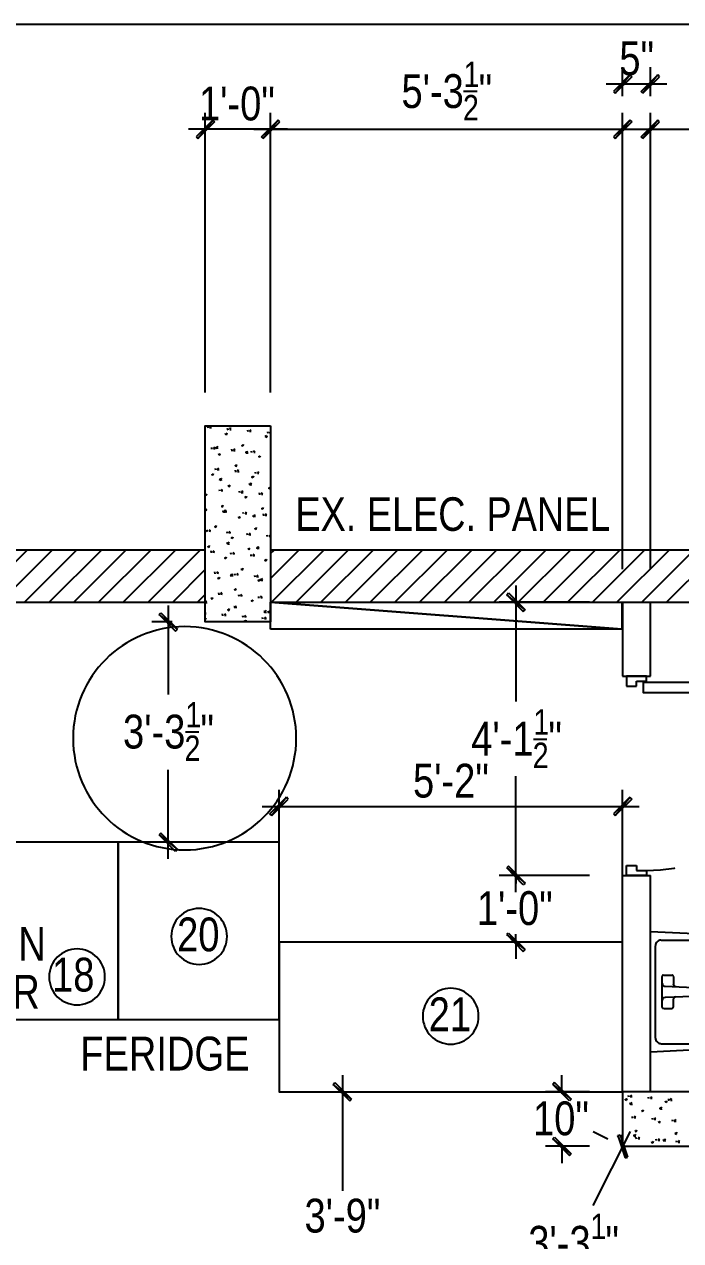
# Model space of a CAD drawing. Header units: millimetres. Extents: x -2604 to 15910, y -8758 to 4238.
# Drawn here: x 8570 to 11578, y -2925 to 2647 of the extents above; entities that cross this region are included whole.
import ezdxf
from ezdxf.enums import TextEntityAlignment as Align

# ---------------------------------------------------------------- set-up
doc = ezdxf.new("R2010")
doc.units = ezdxf.units.MM
doc.layers.add('SOURCE_TEXT', color=7, linetype='Continuous')
doc.layers.add('SOURCE_TRACE', color=8, linetype='Continuous')

msp = doc.modelspace()

# ---------------------------------------------------------------- linework, layer by layer
at = {"layer": 'SOURCE_TRACE'}
for p, q in [((-75.9, 2647), (13672.7, 2647)), ((11345.3, 2415.4), (11269.5, 2339.5)), ((11277.6, 2331.4), (11345.3, 2415.4)), ((11277.6, 2331.4), (11345.3, 2415.4)), ((11353.5, 2407.2), (11277.6, 2331.4)), ((11311.5, 2317.8), (11311.5, 2450.6)), ((11345.3, 2415.4), (11353.5, 2407.2)), ((11396.8, 2339.5), (11472.7, 2415.4)), ((11472.7, 2415.4), (11404.9, 2331.4)), ((11472.7, 2415.4), (11404.9, 2331.4)), ((11404.9, 2331.4), (11480.8, 2407.2)), ((11438.8, 2317.8), (11438.8, 2450.6)), ((11480.8, 2407.2), (11472.7, 2415.4)), ((10582.7, 2340.9), (10645, 2340.9)), ((11311.5, 2373.4), (11235.6, 2373.4)), ((11438.8, 2373.4), (11311.5, 2373.4)), ((11514.7, 2373.4), (11438.8, 2373.4)), ((11269.5, 2339.5), (11277.6, 2331.4)), ((11404.9, 2331.4), (11396.8, 2339.5)), ((9398.7, 960.5), (9398.7, 2242)), ((9698.1, 960.5), (9698.1, 2242)), ((9698.1, 960.5), (9698.1, 2242)), ((11311.5, 151.7), (11311.5, 2242)), ((11438.8, 151.7), (11438.8, 2242)), ((9433.9, 2208.1), (9356.7, 2132.2)), ((9364.8, 2124.1), (9433.9, 2208.1)), ((9364.8, 2124.1), (9433.9, 2208.1)), ((9442, 2200), (9364.8, 2124.1)), ((9433.9, 2208.1), (9442, 2200)), ((9656.1, 2132.2), (9733.3, 2208.1)), ((9656.1, 2132.2), (9733.3, 2208.1)), ((9733.3, 2208.1), (9664.2, 2124.1)), ((9733.3, 2208.1), (9664.2, 2124.1)), ((9733.3, 2208.1), (9664.2, 2124.1)), ((9733.3, 2208.1), (9664.2, 2124.1)), ((9664.2, 2124.1), (9741.4, 2200)), ((9664.2, 2124.1), (9741.4, 2200)), ((9741.4, 2200), (9733.3, 2208.1)), ((9741.4, 2200), (9733.3, 2208.1)), ((11345.3, 2208.1), (11269.5, 2132.2)), ((11277.6, 2124.1), (11345.3, 2208.1)), ((11277.6, 2124.1), (11345.3, 2208.1)), ((11353.5, 2200), (11277.6, 2124.1)), ((11345.3, 2208.1), (11353.5, 2200)), ((11396.8, 2132.2), (11472.7, 2208.1)), ((11472.7, 2208.1), (11404.9, 2124.1)), ((11472.7, 2208.1), (11404.9, 2124.1)), ((11404.9, 2124.1), (11480.8, 2200)), ((11480.8, 2200), (11472.7, 2208.1)), ((9398.7, 2166.1), (9322.8, 2166.1)), ((9356.7, 2132.2), (9364.8, 2124.1)), ((9698.1, 2166.1), (9398.7, 2166.1)), ((9622.2, 2166.1), (11387.3, 2166.1)), ((9664.2, 2124.1), (9656.1, 2132.2)), ((9664.2, 2124.1), (9656.1, 2132.2)), ((9775.3, 2166.1), (9698.1, 2166.1)), ((11269.5, 2132.2), (11277.6, 2124.1)), ((11362.9, 2166.1), (13672.7, 2166.1)), ((11404.9, 2124.1), (11396.8, 2132.2)), ((9412.2, 796.5), (9410.9, 804.7)), ((9419, 799.3), (9424.4, 807.4)), ((9419, 799.3), (9427.1, 799.3)), ((9504.3, 788.4), (9501.6, 796.5)), ((9511.1, 791.1), (9516.5, 799.3)), ((9511.1, 791.1), (9517.9, 791.1)), ((9595.1, 780.3), (9593.7, 788.4)), ((9601.9, 783), (9608.7, 791.1)), ((9601.9, 783), (9610, 783)), ((9687.2, 772.2), (9685.9, 780.3)), ((9694, 774.9), (9698.1, 780.3)), ((9489.4, 769.5), (9498.9, 772.2)), ((9490.8, 770.8), (9496.2, 766.7)), ((9496.2, 766.7), (9498.9, 774.9)), ((9673.7, 758.6), (9681.8, 762.7)), ((9673.7, 760), (9680.4, 755.9)), ((9680.4, 755.9), (9683.2, 764)), ((9694, 774.9), (9698.1, 774.9)), ((9429.8, 700.4), (9428.5, 708.5)), ((9436.6, 703.1), (9443.4, 711.2)), ((9436.6, 703.1), (9444.7, 703.1)), ((9444.7, 708.5), (9456.9, 707.1)), ((9447.4, 703.1), (9458.3, 713.9)), ((9455.6, 701.7), (9454.2, 712.6)), ((9458.3, 676), (9467.8, 680)), ((9459.6, 677.3), (9465.1, 673.3)), ((9465.1, 673.3), (9467.8, 681.4)), ((9522, 692.2), (9520.6, 700.4)), ((9528.7, 694.9), (9534.1, 703.1)), ((9528.7, 694.9), (9535.5, 694.9)), ((9565.3, 716.6), (9574.8, 720.7)), ((9566.7, 719.3), (9573.4, 715.3)), ((9572.1, 715.3), (9574.8, 723.4)), ((9581.6, 688.2), (9593.7, 685.5)), ((9584.3, 682.8), (9593.7, 692.2)), ((9592.4, 680), (9591, 692.2)), ((9612.7, 684.1), (9611.4, 692.2)), ((9620.8, 686.8), (9626.3, 694.9)), ((9620.8, 686.8), (9627.6, 686.8)), ((9642.5, 665.1), (9650.6, 669.2)), ((9649.3, 663.8), (9652, 670.6)), ((9454.2, 606.9), (9461, 615)), ((9534.1, 624.5), (9543.6, 628.6)), ((9535.5, 625.9), (9542.3, 621.8)), ((9540.9, 621.8), (9543.6, 629.9)), ((9642.5, 667.9), (9649.3, 663.8)), ((9427.1, 582.5), (9436.6, 586.6)), ((9428.5, 585.2), (9433.9, 581.2)), ((9433.9, 581.2), (9436.6, 589.3)), ((9447.4, 604.2), (9446.1, 612.3)), ((9454.2, 606.9), (9462.3, 606.9)), ((9462.3, 563.5), (9473.2, 560.8)), ((9465.1, 556.8), (9474.5, 567.6)), ((9473.2, 555.4), (9470.5, 567.6)), ((9539.6, 596.1), (9538.2, 604.2)), ((9546.3, 598.8), (9551.8, 606.9)), ((9546.3, 598.8), (9554.5, 598.8)), ((9611.4, 573), (9619.5, 575.7)), ((9611.4, 574.4), (9618.1, 570.3)), ((9618.1, 570.3), (9620.8, 578.4)), ((9630.3, 587.9), (9629, 596.1)), ((9638.5, 590.6), (9643.9, 598.8)), ((9638.5, 590.6), (9645.2, 590.6)), ((9465.1, 508), (9463.7, 514.8)), ((9471.8, 510.7), (9478.6, 517.5)), ((9471.8, 510.7), (9480, 510.7)), ((9503, 531), (9512.5, 535.1)), ((9504.3, 533.7), (9511.1, 529.7)), ((9509.8, 529.7), (9512.5, 536.4)), ((9557.2, 499.9), (9555.8, 508)), ((9563.9, 502.6), (9570.7, 510.7)), ((9563.9, 502.6), (9572.1, 502.6)), ((9599.2, 541.9), (9610, 540.5)), ((9601.9, 536.4), (9611.4, 545.9)), ((9608.7, 533.7), (9607.3, 545.9)), ((9656.1, 494.5), (9661.5, 502.6)), ((9687.2, 521.5), (9696.7, 524.3)), ((9688.6, 522.9), (9695.3, 518.8)), ((9694, 518.8), (9696.7, 527)), ((9398.7, 491.7), (9405.5, 494.5)), ((9398.7, 490.4), (9402.7, 487.7)), ((9402.7, 487.7), (9405.5, 495.8)), ((9580.2, 479.6), (9588.3, 483.6)), ((9580.2, 482.3), (9587, 478.2)), ((9587, 478.2), (9589.7, 485)), ((9649.3, 491.7), (9647.9, 499.9)), ((9656.1, 494.5), (9662.8, 494.5)), ((9398.7, 424), (9404.1, 429.4)), ((9398.7, 422.7), (9405.5, 421.3)), ((9471.8, 438.9), (9481.3, 441.6)), ((9473.2, 440.3), (9480, 436.2)), ((9478.6, 436.2), (9481.3, 444.3)), ((9478.6, 417.2), (9490.8, 415.9)), ((9481.3, 411.8), (9492.1, 421.3)), ((9482.7, 410.5), (9481.3, 418.6)), ((9489.4, 409.1), (9488.1, 421.3)), ((9489.4, 414.5), (9496.2, 421.3)), ((9489.4, 414.5), (9497.6, 413.2)), ((9549, 387.4), (9557.2, 390.1)), ((9555.8, 384.7), (9558.5, 392.9)), ((9574.8, 403.7), (9573.4, 410.5)), ((9581.6, 406.4), (9588.3, 413.2)), ((9581.6, 406.4), (9589.7, 406.4)), ((9615.4, 395.6), (9627.6, 394.2)), ((9618.1, 390.1), (9629, 401)), ((9626.3, 388.8), (9624.9, 399.6)), ((9656.1, 428.1), (9665.5, 432.1)), ((9657.4, 430.8), (9664.2, 426.7)), ((9662.8, 426.7), (9665.5, 433.5)), ((9666.9, 395.6), (9665.5, 403.7)), ((9673.7, 398.3), (9679.1, 406.4)), ((9673.7, 398.3), (9681.8, 398.3)), ((9440.7, 345.4), (9450.2, 349.5)), ((9442, 348.1), (9448.8, 344.1)), ((9447.4, 344.1), (9450.2, 350.9)), ((9549, 388.8), (9555.8, 384.7)), ((9624.9, 336), (9634.4, 338.7)), ((9626.3, 337.3), (9633, 333.2)), ((9631.7, 333.2), (9634.4, 341.4)), ((9409.5, 322.4), (9406.8, 330.5)), ((9416.3, 326.5), (9421.7, 333.2)), ((9416.3, 326.5), (9423.1, 325.1)), ((9500.3, 314.3), (9498.9, 322.4)), ((9507.1, 318.3), (9513.8, 325.1)), ((9507.1, 318.3), (9515.2, 317)), ((9517.9, 294), (9526, 298)), ((9517.9, 296.7), (9524.7, 292.6)), ((9524.7, 292.6), (9527.4, 299.4)), ((9592.4, 306.2), (9591, 314.3)), ((9599.2, 310.2), (9605.9, 317)), ((9599.2, 310.2), (9607.3, 308.9)), ((9684.5, 299.4), (9683.2, 306.2)), ((9691.3, 302.1), (9698.1, 308.9)), ((9691.3, 302.1), (9698.1, 302.1)), ((9398.7, 238.4), (1914.1, 238.4)), ((8344.7, 0), (8583.2, 238.4)), ((8457.2, 0), (8697, 238.4)), ((8571, 0), (8809.4, 238.4)), ((8683.4, 0), (8923.2, 238.4)), ((8797.2, 0), (9035.6, 238.4)), ((8909.6, 0), (9149.4, 238.4)), ((9023.4, 0), (9261.9, 238.4)), ((9137.2, 0), (9375.6, 238.4)), ((9409.5, 253.3), (9419, 256)), ((9410.9, 254.7), (9417.6, 250.6)), ((9416.3, 250.6), (9419, 258.7)), ((9427.1, 226.2), (9425.8, 234.4)), ((9433.9, 230.3), (9439.3, 237.1)), ((9433.9, 230.3), (9440.7, 228.9)), ((9496.2, 270.9), (9507.1, 269.6)), ((9498.9, 265.5), (9508.4, 276.4)), ((9507.1, 262.8), (9505.7, 275)), ((9517.9, 218.1), (9516.5, 226.2)), ((9526, 222.2), (9531.4, 228.9)), ((9593.7, 242.5), (9603.2, 246.5)), ((9595.1, 245.2), (9601.9, 241.1)), ((9600.5, 241.1), (9603.2, 247.9)), ((9633, 250.6), (9643.9, 247.9)), ((9635.7, 243.8), (9645.2, 254.7)), ((9642.5, 242.5), (9641.2, 254.7)), ((9698.1, 222.2), (9714.3, 238.4)), ((9698.1, 108.4), (9828.1, 238.4)), ((12181.2, 238.4), (9698.1, 238.4)), ((9702.1, 0), (9941.9, 238.4)), ((9815.9, 0), (10054.3, 238.4)), ((9928.4, 0), (10168.1, 238.4)), ((10042.1, 0), (10280.6, 238.4)), ((10154.6, 0), (10394.4, 238.4)), ((10268.4, 0), (10506.8, 238.4)), ((10380.8, 0), (10620.6, 238.4)), ((10494.6, 0), (10733, 238.4)), ((10607, 0), (10846.8, 238.4)), ((10720.8, 0), (10959.3, 238.4)), ((10833.3, 0), (11073, 238.4)), ((10947.1, 0), (11185.5, 238.4)), ((11059.5, 0), (11299.3, 238.4)), ((11173.3, 0), (11411.7, 238.4)), ((11285.7, 0), (11525.5, 238.4)), ((11399.5, 0), (11637.9, 238.4)), ((11512, 0), (11751.7, 238.4)), ((9486.7, 201.8), (9494.9, 204.6)), ((9486.7, 203.2), (9493.5, 199.1)), ((9493.5, 199.1), (9496.2, 207.3)), ((9526, 222.2), (9532.8, 220.8)), ((9610, 210), (9608.7, 218.1)), ((9616.8, 214), (9623.6, 220.8)), ((9616.8, 214), (9624.9, 212.7)), ((9671, 191), (9679.1, 195.1)), ((9671, 193.7), (9677.7, 188.3)), ((9677.7, 189.7), (9680.4, 196.4)), ((9249.7, 0), (9398.7, 149)), ((9444.7, 130), (9443.4, 138.2)), ((9451.5, 134.1), (9456.9, 140.9)), ((9451.5, 134.1), (9459.6, 132.8)), ((9455.6, 108.4), (9463.7, 112.4)), ((9462.3, 107), (9465.1, 113.8)), ((9512.5, 126), (9524.7, 123.3)), ((9515.2, 119.2), (9526, 130)), ((9523.3, 117.9), (9522, 130)), ((9535.5, 121.9), (9534.1, 130)), ((9543.6, 126), (9549, 132.8)), ((9543.6, 126), (9550.4, 124.6)), ((9562.6, 150.4), (9572.1, 153.1)), ((9563.9, 151.7), (9570.7, 147.7)), ((9569.4, 147.7), (9572.1, 155.8)), ((9627.6, 113.8), (9626.3, 121.9)), ((9634.4, 117.9), (9641.2, 124.6)), ((9634.4, 117.9), (9642.5, 116.5)), ((9456.9, 111.1), (9462.3, 107)), ((9531.4, 56.9), (9540.9, 61)), ((9532.8, 59.6), (9539.6, 54.2)), ((9538.2, 55.5), (9540.9, 62.3)), ((9639.8, 98.9), (9647.9, 101.6)), ((9639.8, 100.2), (9646.6, 96.2)), ((9646.6, 96.2), (9649.3, 104.3)), ((9649.3, 104.3), (9661.5, 103)), ((9652, 98.9), (9662.8, 108.4)), ((9660.1, 96.2), (9658.8, 108.4)), ((10822.4, 75.9), (10822.4, -455.2)), ((9363.5, 0), (9398.7, 35.2)), ((9398.7, -1.4), (9405.5, 5.4)), ((9404.1, -6.8), (9402.7, 5.4)), ((9424.4, 16.3), (9433.9, 19)), ((9425.8, 17.6), (9431.2, 13.5)), ((9431.2, 13.5), (9433.9, 21.7)), ((9462.3, 33.9), (9461, 42)), ((9469.1, 37.9), (9475.9, 44.7)), ((9469.1, 37.9), (9477.2, 36.6)), ((9554.5, 25.7), (9553.1, 33.9)), ((9561.2, 29.8), (9566.7, 36.6)), ((9561.2, 29.8), (9568, 28.4)), ((9608.7, 5.4), (9616.8, 9.5)), ((9608.7, 8.1), (9615.4, 2.7)), ((9615.4, 4.1), (9618.1, 10.8)), ((9645.2, 17.6), (9643.9, 25.7)), ((9653.4, 21.7), (9658.8, 28.4)), ((9653.4, 21.7), (9660.1, 20.3)), ((10780.4, 33.9), (10788.6, 42)), ((10864.4, -35.2), (10780.4, 33.9)), ((10780.4, 33.9), (10856.3, -43.3)), ((10864.4, -35.2), (10780.4, 33.9)), ((10788.6, 42), (10864.4, -35.2)), ((1914.1, 0), (9398.7, 0)), ((9187.3, -56.9), (9195.5, -48.8)), ((9195.5, -48.8), (9271.3, -124.6)), ((9229.3, -14.9), (9229.3, -422.7)), ((9398.7, 0), (9404.1, -1.4)), ((9398.7, -46.1), (9401.4, -43.3)), ((9398.7, -51.5), (9402.7, -51.5)), ((9480, -62.3), (9478.6, -54.2)), ((9486.7, -58.3), (9493.5, -51.5)), ((9500.3, -35.2), (9509.8, -32.5)), ((9501.6, -33.9), (9508.4, -37.9)), ((9507.1, -37.9), (9509.8, -29.8)), ((9530.1, -20.3), (9540.9, -21.7)), ((9532.8, -25.7), (9542.3, -16.3)), ((9540.9, -28.4), (9539.6, -16.3)), ((9666.9, -42), (9677.7, -43.3)), ((9669.6, -47.4), (9679.1, -36.6)), ((9676.4, -50.1), (9675, -37.9)), ((9684.5, -46.1), (9694, -42)), ((9685.9, -43.3), (9691.3, -48.8)), ((9691.3, -47.4), (9694, -40.6)), ((9698.1, 0), (12181.2, 0)), ((9698.1, 0), (11307.4, -123.3)), ((9698.1, -123.3), (9698.1, 0)), ((11307.4, -123.3), (9698.1, 0)), ((9698.1, 0), (11307.4, 0)), ((9698.1, -123.3), (9698.1, 0)), ((9863.3, 0), (11472.7, 0)), ((11159.7, 0), (10746.6, 0)), ((10856.3, -43.3), (10864.4, -35.2)), ((11307.4, 0), (11307.4, -123.3)), ((11311.5, 0), (11311.5, -338.7)), ((11438.8, -338.7), (11438.8, 0)), ((9247, -90.8), (9153.5, -90.8)), ((9271.3, -124.6), (9187.3, -56.9)), ((9187.3, -56.9), (9263.2, -132.8)), ((9271.3, -124.6), (9187.3, -56.9)), ((9398.7, -74.5), (9402.7, -73.2)), ((9398.7, -78.6), (9400, -78.6)), ((9400, -78.6), (9402.7, -71.8)), ((9486.7, -59.6), (9494.9, -59.6)), ((9572.1, -70.4), (9570.7, -62.3)), ((9577.5, -86.7), (9585.6, -84)), ((9577.5, -85.3), (9584.3, -89.4)), ((9578.8, -66.4), (9584.3, -59.6)), ((9578.8, -66.4), (9587, -67.7)), ((9584.3, -89.4), (9587, -81.3)), ((9662.8, -78.6), (9661.5, -70.4)), ((9671, -74.5), (9676.4, -67.7)), ((9671, -74.5), (9677.7, -75.9)), ((9263.2, -132.8), (9271.3, -124.6)), ((11307.4, -123.3), (9698.1, -123.3)), ((11307.4, -123.3), (9698.1, -123.3)), ((11311.5, -338.7), (11438.8, -338.7)), ((11311.5, -338.7), (11438.8, -338.7)), ((11329.1, -338.7), (11329.1, -384.7)), ((11421.2, -338.7), (11329.1, -338.7)), ((11329.1, -384.7), (11375.1, -384.7)), ((11375.1, -384.7), (11375.1, -361.7)), ((11375.1, -361.7), (11421.2, -361.7)), ((11421.2, -361.7), (11421.2, -338.7)), ((9307.9, -594.7), (9370.2, -594.7)), ((10903.7, -627.2), (10964.7, -627.2)), ((9229.3, -1175.9), (9229.3, -768.1)), ((10822.4, -1328.9), (10822.4, -797.9)), ((9737.3, -1404.8), (9737.3, -860.2)), ((11311.5, -1404.8), (11311.5, -860.2)), ((9660.1, -936.1), (11387.3, -936.1)), ((9695.3, -969.9), (9771.2, -894.1)), ((9771.2, -894.1), (9703.5, -978.1)), ((9771.2, -894.1), (9703.5, -978.1)), ((9703.5, -978.1), (9779.3, -902.2)), ((9779.3, -902.2), (9771.2, -894.1)), ((11345.3, -894.1), (11269.5, -969.9)), ((11277.6, -978.1), (11345.3, -894.1)), ((11277.6, -978.1), (11345.3, -894.1)), ((11353.5, -902.2), (11277.6, -978.1)), ((11345.3, -894.1), (11353.5, -902.2)), ((9703.5, -978.1), (9695.3, -969.9)), ((11269.5, -969.9), (11277.6, -978.1)), ((9195.5, -1058), (9187.3, -1066.1)), ((9271.3, -1133.9), (9195.5, -1058)), ((9247, -1100), (9153.5, -1100)), ((9187.3, -1066.1), (9271.3, -1133.9)), ((9187.3, -1066.1), (9271.3, -1133.9)), ((9263.2, -1142), (9187.3, -1066.1)), ((9271.3, -1133.9), (9263.2, -1142)), ((10788.6, -1209.7), (10780.4, -1217.8)), ((10788.6, -1209.7), (10780.4, -1217.8)), ((10780.4, -1217.8), (10864.4, -1286.9)), ((10780.4, -1217.8), (10864.4, -1286.9)), ((10856.3, -1295.1), (10780.4, -1217.8)), ((10780.4, -1217.8), (10864.4, -1286.9)), ((10780.4, -1217.8), (10864.4, -1286.9)), ((10856.3, -1295.1), (10780.4, -1217.8)), ((10864.4, -1286.9), (10788.6, -1209.7)), ((10864.4, -1286.9), (10788.6, -1209.7)), ((10822.4, -1253.1), (10822.4, -1175.9)), ((11329.1, -1253.1), (11329.1, -1207)), ((11329.1, -1207), (11375.1, -1207)), ((11375.1, -1207), (11375.1, -1230)), ((11484.9, -1226), (11548.5, -1219.2)), ((11548.5, -1219.2), (11551.2, -1217.8)), ((11159.7, -1253.1), (10746.6, -1253.1)), ((11159.7, -1253.1), (10746.6, -1253.1)), ((10822.4, -1253.1), (10822.4, -1289.6)), ((11311.5, -1253.1), (11438.8, -1253.1)), ((11311.5, -2243.3), (11311.5, -1253.1)), ((11421.2, -1253.1), (11329.1, -1253.1)), ((11375.1, -1230), (11421.2, -1230)), ((11421.2, -1230), (11484.9, -1226)), ((11421.2, -1230), (11421.2, -1253.1)), ((11438.8, -2243.3), (11438.8, -1253.1)), ((10864.4, -1286.9), (10856.3, -1295.1)), ((10864.4, -1286.9), (10856.3, -1295.1)), ((11159.7, -1557.9), (10746.6, -1557.9)), ((10780.4, -1522.6), (10788.6, -1515.9)), ((10864.4, -1591.7), (10780.4, -1522.6)), ((10780.4, -1522.6), (10856.3, -1599.9)), ((10864.4, -1591.7), (10780.4, -1522.6)), ((10788.6, -1515.9), (10864.4, -1591.7)), ((10822.4, -1557.9), (10822.4, -1521.3)), ((10822.4, -1557.9), (10822.4, -1633.7)), ((11830.3, -1529.4), (11438.8, -1510.5)), ((11438.8, -2061.8), (11438.8, -1510.5)), ((11487.6, -1548.4), (11796.4, -1548.4)), ((10856.3, -1599.9), (10864.4, -1591.7)), ((11461.8, -1998.1), (11461.8, -1574.1)), ((11493, -1855.9), (11493, -1715)), ((11499.8, -1709.6), (11537.7, -1709.6)), ((11544.5, -1715), (11544.5, -1748.9)), ((11506.5, -1759.7), (11669.1, -1766.5)), ((11669.1, -1805.8), (11506.5, -1811.2)), ((11544.5, -1855.9), (11544.5, -1822)), ((11537.7, -1862.7), (11499.8, -1862.7)), ((11830.3, -2042.8), (11438.8, -2061.8)), ((11487.6, -2023.9), (11796.4, -2023.9)), ((10027.2, -2167.5), (10027.2, -2697.1)), ((11033.8, -2243.3), (11033.8, -2167.5)), ((9985.2, -2209.5), (9992, -2201.3)), ((10069.2, -2277.2), (9985.2, -2209.5)), ((9985.2, -2209.5), (10061.1, -2285.3)), ((10069.2, -2277.2), (9985.2, -2209.5)), ((9992, -2201.3), (10069.2, -2277.2)), ((10999.9, -2201.3), (10991.8, -2209.5)), ((10991.8, -2209.5), (11075.8, -2277.2)), ((10991.8, -2209.5), (11075.8, -2277.2)), ((11067.6, -2285.3), (10991.8, -2209.5)), ((11075.8, -2277.2), (10999.9, -2201.3)), ((9889.1, -2243.3), (10103.1, -2243.3)), ((10061.1, -2285.3), (10069.2, -2277.2)), ((11159.7, -2243.3), (10957.9, -2243.3)), ((11033.8, -2243.3), (11033.8, -2252.8)), ((11075.8, -2277.2), (11067.6, -2285.3)), ((11322.3, -2279.9), (11330.4, -2275.8)), ((11322.3, -2277.2), (11329.1, -2282.6)), ((11329.1, -2281.3), (11331.8, -2274.5)), ((11339.9, -2267.7), (11338.6, -2259.6)), ((11346.7, -2265), (11353.5, -2256.9)), ((11346.7, -2265), (11354.8, -2265)), ((11432, -2275.8), (11430.7, -2267.7)), ((11438.8, -2273.1), (11445.6, -2265)), ((11438.8, -2273.1), (11446.9, -2273.1)), ((11512, -2292.1), (11514.7, -2284)), ((11524.1, -2284), (11522.8, -2275.8)), ((11530.9, -2281.3), (11536.3, -2273.1)), ((11530.9, -2281.3), (11539.1, -2281.3)), ((11342.6, -2296.2), (11353.5, -2297.5)), ((11345.3, -2301.6), (11354.8, -2292.1)), ((11353.5, -2304.3), (11352.1, -2292.1)), ((11398.2, -2331.4), (11407.6, -2327.3)), ((11399.5, -2328.7), (11404.9, -2334.1)), ((11404.9, -2334.1), (11407.6, -2326)), ((11479.4, -2317.8), (11490.3, -2319.2)), ((11482.2, -2323.3), (11491.6, -2312.4)), ((11490.3, -2326), (11488.9, -2313.8)), ((11505.2, -2289.4), (11514.7, -2286.7)), ((11506.5, -2288), (11513.3, -2292.1)), ((11357.5, -2363.9), (11356.2, -2355.8)), ((11364.3, -2361.2), (11371.1, -2353.1)), ((11364.3, -2361.2), (11372.4, -2361.2)), ((11449.6, -2372), (11448.3, -2363.9)), ((11456.4, -2369.3), (11463.2, -2361.2)), ((11456.4, -2369.3), (11464.5, -2369.3)), ((11474, -2382.9), (11483.5, -2378.8)), ((11475.4, -2381.5), (11482.2, -2385.6)), ((11480.8, -2385.6), (11483.5, -2377.4)), ((11541.8, -2380.1), (11540.4, -2372)), ((11548.5, -2377.4), (11555.3, -2369.3)), ((11548.5, -2377.4), (11556.7, -2377.4)), ((10991.8, -2458.7), (10999.9, -2450.6)), ((10999.9, -2450.6), (11075.8, -2527.8)), ((11346.7, -2424.9), (11174.6, -2764.9)), ((11176, -2424.9), (11243.7, -2458.7)), ((11289.8, -2443.8), (11300.6, -2439.8)), ((11334.5, -2542.7), (11289.8, -2443.8)), ((11289.8, -2443.8), (11323.7, -2545.4)), ((11334.5, -2542.7), (11289.8, -2443.8)), ((11300.6, -2439.8), (11334.5, -2542.7)), ((11360.2, -2442.5), (11371.1, -2443.8)), ((11362.9, -2447.9), (11372.4, -2437)), ((11367, -2423.5), (11376.5, -2420.8)), ((11368.4, -2422.1), (11373.8, -2426.2)), ((11369.7, -2450.6), (11368.4, -2438.4)), ((11373.8, -2426.2), (11376.5, -2418.1)), ((11383.3, -2457.4), (11388.7, -2449.2)), ((11551.2, -2434.3), (11559.4, -2430.3)), ((11551.2, -2433), (11558, -2437)), ((11558, -2437), (11560.7, -2428.9)), ((11159.7, -2492.6), (10957.9, -2492.6)), ((11075.8, -2527.8), (10991.8, -2458.7)), ((10991.8, -2458.7), (11067.6, -2534.6)), ((11075.8, -2527.8), (10991.8, -2458.7)), ((11033.8, -2492.6), (11033.8, -2484.5)), ((11033.8, -2492.6), (11033.8, -2569.8)), ((11375.1, -2460.1), (11373.8, -2453.3)), ((11383.3, -2457.4), (11390, -2457.4)), ((11442.9, -2475), (11452.4, -2472.3)), ((11444.2, -2473.6), (11451, -2477.7)), ((11449.6, -2477.7), (11452.4, -2469.6)), ((11467.3, -2468.2), (11465.9, -2460.1)), ((11474, -2465.5), (11480.8, -2457.4)), ((11474, -2465.5), (11482.2, -2465.5)), ((11495.7, -2462.8), (11507.9, -2465.5)), ((11498.4, -2469.6), (11509.2, -2458.7)), ((11506.5, -2470.9), (11505.2, -2458.7)), ((11559.4, -2476.3), (11558, -2468.2)), ((11566.1, -2473.6), (11572.9, -2465.5)), ((11566.1, -2473.6), (11574.3, -2473.6)), ((11067.6, -2534.6), (11075.8, -2527.8)), ((11323.7, -2545.4), (11334.5, -2542.7))]:
    msp.add_line(p, q, dxfattribs=at)
for points in [[(9698.1, 807.4), (9698.1, -90.8), (9398.7, -90.8), (9398.7, 807.4)], [(11406.3, -368.5), (11406.3, -414.5), (12235.3, -414.5), (12235.3, -368.5)], [(9000.4, -1100), (7603.7, -1100), (7603.7, -1912.8), (9000.4, -1912.8)], [(9000.4, -1100), (9000.4, -1912.8), (9737.3, -1912.8), (9737.3, -1100)], [(9737.3, -1557.9), (9737.3, -2243.3), (11311.5, -2243.3), (11311.5, -1557.9)], [(11311.5, -2243.3), (11311.5, -2492.6), (12380.3, -2492.6), (12380.3, -2243.3)]]:
    msp.add_lwpolyline(points, close=True, dxfattribs=at)
for points in [[(9304.5, -112.4), (9278.2, -113.1), (9252.2, -115.1), (9226.6, -118.3), (9201.5, -122.8), (9176.7, -128.5), (9152.5, -135.4), (9128.7, -143.5), (9105.5, -152.6), (9082.8, -162.9), (9060.8, -174.2), (9039.4, -186.5), (9018.6, -199.8), (8998.6, -214), (8979.2, -229.2), (8960.7, -245.3), (8942.9, -262.2), (8926, -280), (8909.9, -298.5), (8894.7, -317.9), (8880.5, -337.9), (8867.2, -358.7), (8854.9, -380.1), (8843.6, -402.1), (8833.3, -424.8), (8824.2, -448), (8816.1, -471.8), (8809.2, -496), (8803.5, -520.8), (8799, -545.9), (8795.8, -571.5), (8793.8, -597.5), (8793.1, -623.8)], [(9815.9, -623.8), (9815.3, -597.5), (9813.3, -571.5), (9810, -545.9), (9805.5, -520.8), (9799.8, -496), (9792.9, -471.8), (9784.9, -448), (9775.7, -424.8), (9765.5, -402.1), (9754.2, -380.1), (9741.9, -358.7), (9728.6, -337.9), (9714.3, -317.9), (9699.1, -298.5), (9683.1, -280), (9666.1, -262.2), (9648.4, -245.3), (9629.8, -229.2), (9610.5, -214), (9590.5, -199.8), (9569.7, -186.5), (9548.3, -174.2), (9526.2, -162.9), (9503.6, -152.6), (9480.4, -143.5), (9456.6, -135.4), (9432.3, -128.5), (9407.6, -122.8), (9382.4, -118.3), (9356.8, -115.1), (9330.8, -113.1), (9304.5, -112.4)], [(8793.1, -623.8), (8793.8, -650.1), (8795.8, -676.1), (8799, -701.7), (8803.5, -726.9), (8809.2, -751.6), (8816.1, -775.9), (8824.2, -799.7), (8833.3, -822.9), (8843.6, -845.5), (8854.9, -867.6), (8867.2, -889), (8880.5, -909.7), (8894.7, -929.8), (8909.9, -949.1), (8926, -967.7), (8942.9, -985.4), (8960.7, -1002.4), (8979.2, -1018.4), (8998.6, -1033.6), (9018.6, -1047.9), (9039.4, -1061.2), (9060.8, -1073.5), (9082.8, -1084.8), (9105.5, -1095), (9128.7, -1104.2), (9152.5, -1112.2), (9176.7, -1119.1), (9201.5, -1124.8), (9226.6, -1129.3), (9252.2, -1132.6), (9278.2, -1134.5), (9304.5, -1135.2)], [(9304.5, -1135.2), (9330.8, -1134.5), (9356.8, -1132.6), (9382.4, -1129.3), (9407.6, -1124.8), (9432.3, -1119.1), (9456.6, -1112.2), (9480.4, -1104.2), (9503.6, -1095), (9526.2, -1084.8), (9548.3, -1073.5), (9569.7, -1061.2), (9590.5, -1047.9), (9610.5, -1033.6), (9629.8, -1018.4), (9648.4, -1002.4), (9666.1, -985.4), (9683.1, -967.7), (9699.1, -949.1), (9714.3, -929.8), (9728.6, -909.7), (9741.9, -889), (9754.2, -867.6), (9765.5, -845.5), (9775.7, -822.9), (9784.9, -799.7), (9792.9, -775.9), (9799.8, -751.6), (9805.5, -726.9), (9810, -701.7), (9813.3, -676.1), (9815.3, -650.1), (9815.9, -623.8)], [(9370.9, -1403.4), (9357.8, -1404.1), (9345.1, -1406), (9332.8, -1409.2), (9321.1, -1413.5), (9309.9, -1418.9), (9299.3, -1425.3), (9289.5, -1432.7), (9280.4, -1440.9), (9272.1, -1450), (9264.8, -1459.9), (9258.3, -1470.4), (9253, -1481.6), (9248.6, -1493.4), (9245.5, -1505.7), (9243.6, -1518.4), (9242.9, -1531.5)], [(9498.9, -1531.5), (9498.3, -1518.4), (9496.3, -1505.7), (9493.2, -1493.4), (9488.9, -1481.6), (9483.5, -1470.4), (9477.1, -1459.9), (9469.7, -1450), (9461.4, -1440.9), (9452.3, -1432.7), (9442.5, -1425.3), (9431.9, -1418.9), (9420.7, -1413.5), (9409, -1409.2), (9396.7, -1406), (9384, -1404.1), (9370.9, -1403.4)], [(9242.9, -1531.5), (9243.6, -1544.5), (9245.5, -1557.3), (9248.6, -1569.5), (9253, -1581.3), (9258.3, -1592.5), (9264.8, -1603), (9272.1, -1612.9), (9280.4, -1622), (9289.5, -1630.2), (9299.3, -1637.6), (9309.9, -1644), (9321.1, -1649.4), (9332.8, -1653.7), (9345.1, -1656.9), (9357.8, -1658.8), (9370.9, -1659.5)], [(9370.9, -1659.5), (9384, -1658.8), (9396.7, -1656.9), (9409, -1653.7), (9420.7, -1649.4), (9431.9, -1644), (9442.5, -1637.6), (9452.3, -1630.2), (9461.4, -1622), (9469.7, -1612.9), (9477.1, -1603), (9483.5, -1592.5), (9488.9, -1581.3), (9493.2, -1569.5), (9496.3, -1557.3), (9498.3, -1544.5), (9498.9, -1531.5)], [(11486.9, -1548.4), (11481.8, -1548.9), (11477.1, -1550.4), (11472.9, -1552.7), (11469.2, -1555.7), (11466.1, -1559.4), (11463.8, -1563.7), (11462.3, -1568.4), (11461.8, -1573.4)], [(8811.4, -1589), (8798.3, -1589.7), (8785.6, -1591.6), (8773.4, -1594.8), (8761.6, -1599.1), (8750.4, -1604.5), (8739.9, -1610.9), (8730, -1618.3), (8720.9, -1626.5), (8712.6, -1635.6), (8705.3, -1645.5), (8698.9, -1656), (8693.5, -1667.2), (8689.2, -1679), (8686, -1691.2), (8684.1, -1704), (8683.4, -1717)], [(8939.4, -1717), (8938.8, -1704), (8936.8, -1691.2), (8933.7, -1679), (8929.4, -1667.2), (8924, -1656), (8917.6, -1645.5), (8910.2, -1635.6), (8901.9, -1626.5), (8892.9, -1618.3), (8883, -1610.9), (8872.4, -1604.5), (8861.3, -1599.1), (8849.5, -1594.8), (8837.2, -1591.6), (8824.5, -1589.7), (8811.4, -1589)], [(8683.4, -1717), (8684.1, -1730.1), (8686, -1742.8), (8689.2, -1755.1), (8693.5, -1766.9), (8698.9, -1778.1), (8705.3, -1788.6), (8712.6, -1798.5), (8720.9, -1807.6), (8730, -1815.8), (8739.9, -1823.2), (8750.4, -1829.6), (8761.6, -1835), (8773.4, -1839.3), (8785.6, -1842.5), (8798.3, -1844.4), (8811.4, -1845.1)], [(8811.4, -1845.1), (8824.5, -1844.4), (8837.2, -1842.5), (8849.5, -1839.3), (8861.3, -1835), (8872.4, -1829.6), (8883, -1823.2), (8892.9, -1815.8), (8901.9, -1807.6), (8910.2, -1798.5), (8917.6, -1788.6), (8924, -1778.1), (8929.4, -1766.9), (8933.7, -1755.1), (8936.8, -1742.8), (8938.8, -1730.1), (8939.4, -1717)], [(11499.1, -1708.2), (11496.7, -1708.7), (11494.8, -1710), (11493.5, -1712), (11493, -1714.3)], [(11543.1, -1714.3), (11542.6, -1712), (11541.3, -1710), (11539.4, -1708.7), (11537, -1708.2)], [(10523.7, -1769.2), (10510.6, -1769.9), (10497.9, -1771.8), (10485.7, -1775), (10473.9, -1779.3), (10462.7, -1784.6), (10452.2, -1791.1), (10442.3, -1798.4), (10433.2, -1806.7), (10424.9, -1815.8), (10417.6, -1825.6), (10411.2, -1836.2), (10405.8, -1847.4), (10401.5, -1859.1), (10398.3, -1871.4), (10396.4, -1884.1), (10395.7, -1897.2)], [(10651.7, -1897.2), (10651.1, -1884.1), (10649.1, -1871.4), (10646, -1859.1), (10641.7, -1847.4), (10636.3, -1836.2), (10629.9, -1825.6), (10622.5, -1815.8), (10614.2, -1806.7), (10605.2, -1798.4), (10595.3, -1791.1), (10584.7, -1784.6), (10573.6, -1779.3), (10561.8, -1775), (10549.5, -1771.8), (10536.8, -1769.9), (10523.7, -1769.2)], [(11493, -1746.8), (11494, -1751.9), (11496.8, -1755.9), (11500.9, -1758.7), (11505.9, -1759.7)], [(11543.1, -1748.2), (11544.1, -1753.2), (11546.9, -1757.3), (11551, -1760.1), (11556, -1761.1)], [(11505.9, -1811.2), (11500.9, -1812.2), (11496.8, -1815), (11494, -1819), (11493, -1824.1)], [(11556, -1808.5), (11551, -1809.5), (11546.9, -1812.2), (11544.1, -1816.3), (11543.1, -1821.3)], [(11493, -1855.2), (11493.5, -1857.6), (11494.8, -1859.5), (11496.7, -1860.8), (11499.1, -1861.3)], [(11537, -1861.3), (11539.4, -1860.8), (11541.3, -1859.5), (11542.6, -1857.6), (11543.1, -1855.2)], [(10395.7, -1897.2), (10396.4, -1910.3), (10398.3, -1923), (10401.5, -1935.3), (10405.8, -1947), (10411.2, -1958.2), (10417.6, -1968.8), (10424.9, -1978.6), (10433.2, -1987.7), (10442.3, -1996), (10452.2, -2003.4), (10462.7, -2009.8), (10473.9, -2015.2), (10485.7, -2019.5), (10497.9, -2022.6), (10510.6, -2024.6), (10523.7, -2025.2)], [(10523.7, -2025.2), (10536.8, -2024.6), (10549.5, -2022.6), (10561.8, -2019.5), (10573.6, -2015.2), (10584.7, -2009.8), (10595.3, -2003.4), (10605.2, -1996), (10614.2, -1987.7), (10622.5, -1978.6), (10629.9, -1968.8), (10636.3, -1958.2), (10641.7, -1947), (10646, -1935.3), (10649.1, -1923), (10651.1, -1910.3), (10651.7, -1897.2)], [(11461.8, -1997.5), (11462.3, -2002.5), (11463.8, -2007.2), (11466.1, -2011.5), (11469.2, -2015.2), (11472.9, -2018.2), (11477.1, -2020.5), (11481.8, -2022), (11486.9, -2022.5)]]:
    msp.add_lwpolyline(points, dxfattribs=at)

# ---------------------------------------------------------------- texts
at = {"layer": 'SOURCE_TEXT'}
for s, height, p, p2 in [('5"', 154.99, (11296.6, 2414), (11455.6, 2414)), ('1', 116.2, (10582.7, 2359.8), (10655.5, 2359.8)), ("5'-3", 154.99, (10298.2, 2263.6), (10583.9, 2263.6)), ('"', 155, (10651.7, 2263.6), (10713.7, 2263.6)), ('1\'-0"', 154.99, (9370.2, 2206.8), (9717.9, 2206.8)), ('2', 116.2, (10579.9, 2206.8), (10652.8, 2206.8)), ('EX. ELEC. PANEL', 153.737, (9811.9, 326.5), (11255.7, 326.5)), ('1', 116.2, (9307.9, -574.4), (9380.7, -574.4)), ('1', 116.2, (10902.4, -606.9), (10975.2, -606.9)), ("3'-3", 154.99, (9022.1, -670.6), (9307.8, -670.6)), ('"', 155, (9377, -670.6), (9439, -670.6)), ("4'-1", 154.99, (10617.9, -703.1), (10903.6, -703.1)), ('"', 155, (10971.4, -703.1), (11033.4, -703.1)), ('2', 116.2, (9303.9, -727.5), (9376.7, -727.5)), ('2', 116.2, (10899.6, -760), (10972.5, -760)), ('5\'-2"', 154.99, (10351, -895.4), (10698.7, -895.4)), ('1\'-0"', 154.99, (10643.6, -1479.3), (10991.3, -1479.3)), ('20', 154.99, (9270, -1599.9), (9464.2, -1599.9)), ('IN', 154.99, (8493.8, -1643.2), (8668.3, -1643.2)), ('18', 154.99, (8697, -1784.1), (8891.1, -1784.1)), ('FREEZER', 154.99, (7825.9, -1862.7), (8640.7, -1862.7)), ('21', 154.99, (10422.8, -1965.6), (10617, -1965.6)), ('FERIDGE', 154.99, (8825.7, -2145.8), (9601.7, -2145.8)), ('10"', 154.99, (10901, -2442.5), (11157.1, -2442.5)), ('3\'-9"', 154.99, (9853.8, -2888.1), (10201.5, -2888.1)), ('1', 116.2, (11163.8, -2918), (11236.6, -2918)), ("3'-3", 154.99, (10879.3, -3012.8), (11165, -3012.8)), ('"', 155, (11232.9, -3012.8), (11294.8, -3012.8))]:
    msp.add_text(s, height=height, dxfattribs=at).set_placement(p, p2, align=Align.FIT)

doc.saveas('drawing.dxf')
